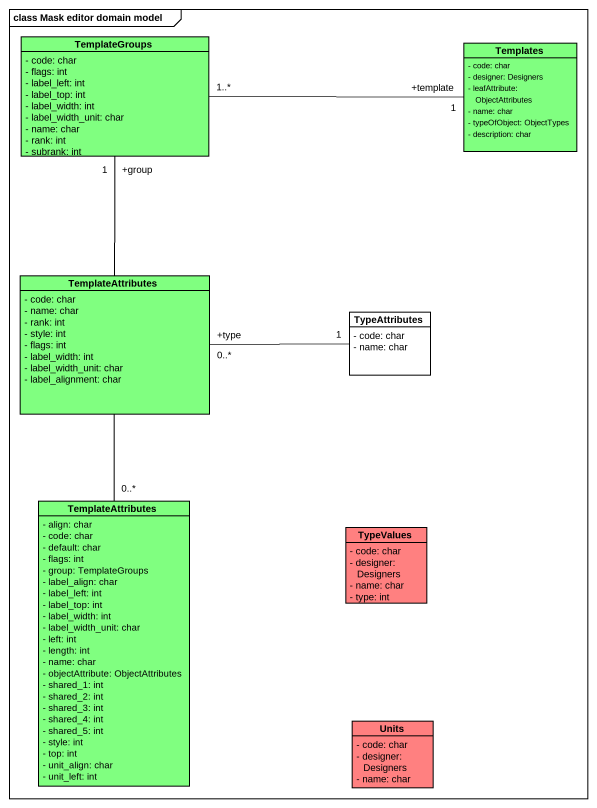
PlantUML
@startuml
mainframe class Mask editor domain model
hide circle
hide empty members
skinparam classAttributeIconSize 0
class TemplateGroups #80FF80 {
  - code: char
  - flags: int
  - label_left: int
  - label_top: int
  - label_width: int
  - label_width_unit: char
  - name: char
  - rank: int
  - subrank: int
}
class Templates #80FF80 {
  - code: char
  - designer: Designers
  - leafAttribute: ObjectAttributes
  - name: char
  - typeOfObject: ObjectTypes
  - description: char
}
class TemplateAttributes #80FF80 {
  - code: char
  - name: char
  - rank: int
  - style: int
  - flags: int
  - label_width: int
  - label_width_unit: char
  - label_alignment: char
}
class TypeAttributes {
  - code: char
  - name: char
}
class "TemplateAttributes" as TemplateAttributes_2 #80FF80 {
  - align: char
  - code: char
  - default: char
  - flags: int
  - group: TemplateGroups
  - label_align: char
  - label_left: int
  - label_top: int
  - label_width: int
  - label_width_unit: char
  - left: int
  - length: int
  - name: char
  - objectAttribute: ObjectAttributes
  - shared_1: int
  - shared_2: int
  - shared_3: int
  - shared_4: int
  - shared_5: int
  - style: int
  - top: int
  - unit_align: char
  - unit_left: int
}
class TypeValues #FF8080 {
  - code: char
  - designer: Designers
  - name: char
  - type: int
}
class Units #FF8080 {
  - code: char
  - designer: Designers
  - name: char
}
TemplateGroups "1..*" -right- "+template\n1" Templates
TemplateAttributes "+type\n0..*" -right- "1" TypeAttributes
TemplateAttributes_2 "0..*" -up- "+group\n1" TemplateGroups
@enduml
